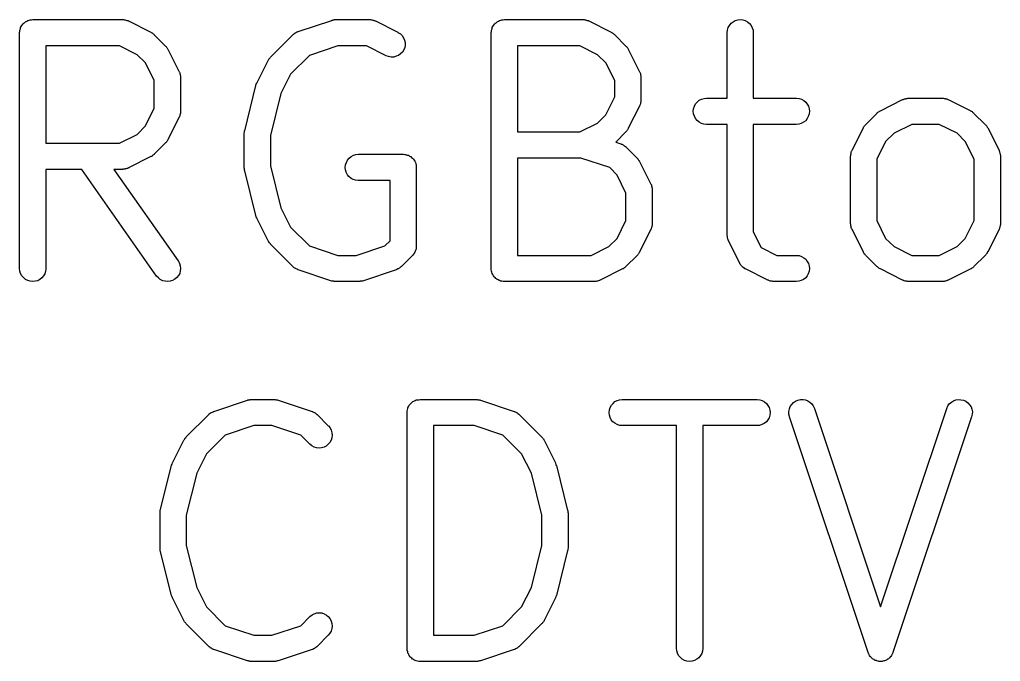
# Model space of a CAD drawing. Extents: x 94.4 to 145.6, y -140.8 to -106.9.
# Drawn here: x 116.515 to 120.258, y -130.87 to -128.42 of the extents above; entities that cross this region are included whole.
import ezdxf

# ---------------------------------------------------------------- set-up
doc = ezdxf.new("R2010")
doc.units = 0
doc.layers.add('BLACK', color=7, linetype='CONTINUOUS')

msp = doc.modelspace()

# ---------------------------------------------------------------- linework, layer by layer
at = {"layer": 'BLACK', "linetype": 'CONTINUOUS'}
for p, q in [((116.546, -128.424), (116.551, -128.422)), ((116.551, -128.422), (116.555, -128.421)), ((116.555, -128.421), (116.555, -128.421)), ((116.555, -128.421), (116.556, -128.421)), ((116.556, -128.421), (116.56, -128.421)), ((116.56, -128.421), (116.565, -128.42)), ((116.565, -128.42), (116.908, -128.42)), ((116.908, -128.42), (116.909, -128.42)), ((116.909, -128.42), (116.91, -128.42)), ((116.91, -128.42), (116.911, -128.42)), ((116.911, -128.42), (116.915, -128.421)), ((116.915, -128.421), (116.918, -128.421)), ((116.918, -128.421), (116.92, -128.422)), ((116.92, -128.422), (116.921, -128.422)), ((116.921, -128.422), (116.924, -128.423)), ((117.706, -128.423), (117.707, -128.422)), ((117.707, -128.422), (117.71, -128.422)), ((117.71, -128.422), (117.712, -128.421)), ((117.712, -128.421), (117.715, -128.421)), ((117.715, -128.421), (117.717, -128.42)), ((117.717, -128.42), (117.719, -128.42)), ((117.719, -128.42), (117.722, -128.42)), ((117.722, -128.42), (117.851, -128.42)), ((117.851, -128.42), (117.853, -128.42)), ((117.851, -128.42), (117.851, -128.42)), ((117.853, -128.42), (117.854, -128.42)), ((117.854, -128.42), (117.858, -128.421)), ((117.858, -128.421), (117.861, -128.421)), ((117.861, -128.421), (117.863, -128.422)), ((117.863, -128.422), (117.864, -128.422)), ((117.864, -128.422), (117.867, -128.423)), ((118.346, -128.424), (118.351, -128.422)), ((118.351, -128.422), (118.355, -128.421)), ((118.355, -128.421), (118.355, -128.421)), ((118.355, -128.421), (118.356, -128.421)), ((118.356, -128.421), (118.36, -128.421)), ((118.36, -128.421), (118.365, -128.42)), ((118.365, -128.42), (118.665, -128.42)), ((118.665, -128.42), (118.666, -128.42)), ((118.666, -128.42), (118.667, -128.42)), ((118.667, -128.42), (118.669, -128.42)), ((118.669, -128.42), (118.672, -128.421)), ((118.672, -128.421), (118.675, -128.421)), ((118.675, -128.421), (118.677, -128.422)), ((118.677, -128.422), (118.678, -128.422)), ((118.678, -128.422), (118.681, -128.423)), ((119.246, -128.424), (119.256, -128.421)), ((119.256, -128.421), (119.265, -128.42)), ((119.265, -128.42), (119.275, -128.421)), ((119.275, -128.421), (119.284, -128.424)), ((116.516, -128.46), (116.518, -128.455)), ((116.518, -128.455), (116.519, -128.451)), ((116.519, -128.45), (116.521, -128.446)), ((116.519, -128.451), (116.519, -128.45)), ((116.519, -128.451), (116.519, -128.451)), ((116.521, -128.446), (116.524, -128.442)), ((116.524, -128.442), (116.527, -128.438)), ((116.524, -128.442), (116.524, -128.442)), ((116.524, -128.442), (116.524, -128.442)), ((116.527, -128.438), (116.53, -128.435)), ((116.53, -128.434), (116.534, -128.432)), ((116.53, -128.435), (116.53, -128.434)), ((116.53, -128.435), (116.53, -128.435)), ((116.534, -128.432), (116.537, -128.428)), ((116.537, -128.428), (116.537, -128.428)), ((116.537, -128.428), (116.538, -128.428)), ((116.538, -128.428), (116.542, -128.426)), ((116.542, -128.426), (116.546, -128.424)), ((116.546, -128.424), (116.546, -128.424)), ((116.546, -128.424), (116.546, -128.424)), ((116.924, -128.423), (116.928, -128.424)), ((116.928, -128.424), (116.929, -128.425)), ((116.929, -128.425), (116.93, -128.425)), ((116.93, -128.425), (117.016, -128.468)), ((117.578, -128.466), (117.706, -128.423)), ((117.867, -128.423), (117.87, -128.424)), ((117.87, -128.424), (117.872, -128.425)), ((117.872, -128.425), (117.873, -128.425)), ((117.873, -128.425), (117.959, -128.468)), ((118.316, -128.46), (118.318, -128.455)), ((118.318, -128.455), (118.319, -128.451)), ((118.319, -128.45), (118.321, -128.446)), ((118.319, -128.451), (118.319, -128.45)), ((118.319, -128.451), (118.319, -128.451)), ((118.321, -128.446), (118.324, -128.442)), ((118.324, -128.442), (118.327, -128.438)), ((118.324, -128.442), (118.324, -128.442)), ((118.324, -128.442), (118.324, -128.442)), ((118.327, -128.438), (118.33, -128.435)), ((118.33, -128.434), (118.334, -128.432)), ((118.33, -128.435), (118.33, -128.434)), ((118.33, -128.435), (118.33, -128.435)), ((118.334, -128.432), (118.337, -128.428)), ((118.337, -128.428), (118.337, -128.428)), ((118.337, -128.428), (118.338, -128.428)), ((118.338, -128.428), (118.342, -128.426)), ((118.342, -128.426), (118.346, -128.424)), ((118.346, -128.424), (118.346, -128.424)), ((118.346, -128.424), (118.346, -128.424)), ((118.681, -128.423), (118.685, -128.424)), ((118.685, -128.424), (118.686, -128.425)), ((118.686, -128.425), (118.687, -128.425)), ((118.687, -128.425), (118.773, -128.468)), ((119.216, -128.46), (119.219, -128.45)), ((119.219, -128.45), (119.224, -128.442)), ((119.224, -128.442), (119.23, -128.434)), ((119.23, -128.434), (119.238, -128.428)), ((119.238, -128.428), (119.246, -128.424)), ((119.284, -128.424), (119.293, -128.429)), ((119.293, -128.429), (119.3, -128.435)), ((119.3, -128.435), (119.307, -128.442)), ((119.307, -128.442), (119.311, -128.451)), ((119.311, -128.451), (119.314, -128.46)), ((116.515, -128.469), (116.516, -128.465)), ((116.515, -128.47), (116.515, -128.469)), ((116.515, -129.37), (116.515, -128.47)), ((116.515, -128.47), (116.515, -128.47)), ((116.515, -128.47), (116.515, -128.47)), ((116.515, -128.47), (116.515, -128.47)), ((116.516, -128.465), (116.516, -128.46)), ((116.516, -128.46), (116.516, -128.46)), ((116.516, -128.46), (116.516, -128.46)), ((117.016, -128.468), (117.017, -128.469)), ((117.017, -128.469), (117.019, -128.47)), ((117.019, -128.47), (117.021, -128.471)), ((117.021, -128.471), (117.023, -128.473)), ((117.023, -128.473), (117.025, -128.474)), ((117.025, -128.474), (117.027, -128.476)), ((117.027, -128.476), (117.029, -128.478)), ((117.029, -128.478), (117.072, -128.521)), ((117.473, -128.563), (117.558, -128.478)), ((117.558, -128.478), (117.559, -128.477)), ((117.559, -128.477), (117.56, -128.476)), ((117.56, -128.476), (117.561, -128.475)), ((117.561, -128.475), (117.564, -128.473)), ((117.564, -128.473), (117.566, -128.471)), ((117.566, -128.471), (117.568, -128.47)), ((117.568, -128.47), (117.569, -128.47)), ((117.569, -128.47), (117.572, -128.468)), ((117.572, -128.468), (117.575, -128.467)), ((117.575, -128.467), (117.576, -128.466)), ((117.576, -128.466), (117.578, -128.466)), ((117.959, -128.468), (117.959, -128.469)), ((117.959, -128.469), (117.968, -128.474)), ((117.968, -128.474), (117.975, -128.481)), ((117.975, -128.481), (117.98, -128.489)), ((117.98, -128.489), (117.984, -128.498)), ((118.315, -128.469), (118.316, -128.465)), ((118.315, -128.47), (118.315, -128.469)), ((118.315, -129.37), (118.315, -128.47)), ((118.315, -128.47), (118.315, -128.47)), ((118.315, -128.47), (118.315, -128.47)), ((118.315, -128.47), (118.315, -128.47)), ((118.316, -128.465), (118.316, -128.46)), ((118.316, -128.46), (118.316, -128.46)), ((118.316, -128.46), (118.316, -128.46)), ((118.773, -128.468), (118.774, -128.469)), ((118.774, -128.469), (118.776, -128.47)), ((118.776, -128.47), (118.779, -128.471)), ((118.779, -128.471), (118.78, -128.473)), ((118.78, -128.473), (118.782, -128.474)), ((118.782, -128.474), (118.784, -128.476)), ((118.784, -128.476), (118.786, -128.478)), ((118.786, -128.478), (118.829, -128.521)), ((119.215, -128.469), (119.216, -128.46)), ((119.215, -128.47), (119.215, -128.469)), ((119.215, -128.72), (119.215, -128.47)), ((119.314, -128.46), (119.315, -128.47)), ((119.315, -128.47), (119.315, -128.72)), ((116.615, -128.52), (116.615, -128.892)), ((116.896, -128.52), (116.615, -128.52)), ((116.964, -128.554), (116.896, -128.52)), ((117.072, -128.521), (117.072, -128.521)), ((117.072, -128.521), (117.074, -128.523)), ((117.074, -128.523), (117.076, -128.525)), ((117.076, -128.525), (117.077, -128.527)), ((117.077, -128.527), (117.078, -128.529)), ((117.078, -128.529), (117.08, -128.531)), ((117.08, -128.531), (117.081, -128.533)), ((117.081, -128.533), (117.124, -128.619)), ((117.73, -128.52), (117.621, -128.557)), ((117.839, -128.52), (117.73, -128.52)), ((117.914, -128.558), (117.839, -128.52)), ((117.985, -128.527), (117.981, -128.536)), ((117.984, -128.498), (117.986, -128.507)), ((117.986, -128.517), (117.985, -128.527)), ((117.986, -128.507), (117.986, -128.517)), ((118.415, -128.52), (118.415, -128.849)), ((118.653, -128.52), (118.415, -128.52)), ((118.721, -128.554), (118.653, -128.52)), ((118.829, -128.521), (118.829, -128.521)), ((118.829, -128.521), (118.831, -128.523)), ((118.831, -128.523), (118.833, -128.525)), ((118.833, -128.525), (118.834, -128.527)), ((118.834, -128.527), (118.836, -128.529)), ((118.836, -128.529), (118.837, -128.531)), ((118.837, -128.531), (118.838, -128.533)), ((118.838, -128.533), (118.881, -128.619)), ((116.995, -128.585), (116.964, -128.554)), ((117.465, -128.573), (117.466, -128.571)), ((117.466, -128.571), (117.468, -128.569)), ((117.468, -128.569), (117.469, -128.568)), ((117.469, -128.568), (117.471, -128.566)), ((117.471, -128.566), (117.473, -128.563)), ((117.621, -128.557), (117.549, -128.628)), ((117.923, -128.561), (117.914, -128.558)), ((117.933, -128.563), (117.923, -128.561)), ((117.943, -128.563), (117.933, -128.563)), ((117.952, -128.56), (117.943, -128.563)), ((117.961, -128.557), (117.952, -128.56)), ((117.969, -128.551), (117.961, -128.557)), ((117.976, -128.544), (117.969, -128.551)), ((117.981, -128.536), (117.976, -128.544)), ((118.752, -128.585), (118.721, -128.554)), ((117.029, -128.653), (116.995, -128.585)), ((117.42, -128.662), (117.463, -128.576)), ((117.463, -128.576), (117.465, -128.573)), ((117.463, -128.576), (117.463, -128.576)), ((118.786, -128.653), (118.752, -128.585)), ((117.124, -128.619), (117.124, -128.62)), ((117.124, -128.62), (117.125, -128.621)), ((117.125, -128.621), (117.126, -128.623)), ((117.126, -128.623), (117.127, -128.626)), ((117.127, -128.626), (117.128, -128.629)), ((117.128, -128.629), (117.128, -128.63)), ((117.128, -128.63), (117.128, -128.632)), ((117.128, -128.632), (117.129, -128.635)), ((117.129, -128.635), (117.129, -128.639)), ((117.129, -128.639), (117.129, -128.64)), ((117.129, -128.64), (117.129, -128.642)), ((117.129, -128.642), (117.129, -128.77)), ((117.549, -128.628), (117.512, -128.702)), ((118.881, -128.619), (118.881, -128.62)), ((118.881, -128.62), (118.882, -128.621)), ((118.882, -128.621), (118.883, -128.623)), ((118.883, -128.623), (118.884, -128.626)), ((118.884, -128.626), (118.885, -128.629)), ((118.885, -128.629), (118.885, -128.63)), ((118.885, -128.63), (118.885, -128.632)), ((118.885, -128.632), (118.886, -128.635)), ((118.886, -128.635), (118.886, -128.639)), ((118.886, -128.639), (118.886, -128.64)), ((118.886, -128.64), (118.886, -128.642)), ((118.886, -128.642), (118.886, -128.727)), ((117.029, -128.758), (117.029, -128.653)), ((117.374, -128.844), (117.416, -128.672)), ((117.416, -128.672), (117.417, -128.672)), ((117.417, -128.671), (117.418, -128.667)), ((117.417, -128.672), (117.417, -128.671)), ((117.417, -128.671), (117.417, -128.671)), ((117.418, -128.667), (117.42, -128.662)), ((117.42, -128.662), (117.42, -128.662)), ((117.42, -128.662), (117.42, -128.662)), ((118.786, -128.715), (118.786, -128.653)), ((117.512, -128.702), (117.472, -128.862)), ((118.752, -128.783), (118.786, -128.715)), ((119.117, -128.724), (119.127, -128.721)), ((119.127, -128.721), (119.136, -128.72)), ((119.136, -128.72), (119.215, -128.72)), ((119.315, -128.72), (119.479, -128.72)), ((119.479, -128.72), (119.48, -128.72)), ((119.48, -128.72), (119.49, -128.721)), ((119.49, -128.721), (119.499, -128.724)), ((119.897, -128.722), (119.898, -128.721)), ((119.898, -128.721), (119.902, -128.721)), ((119.902, -128.721), (119.905, -128.72)), ((119.905, -128.72), (119.906, -128.72)), ((119.906, -128.72), (119.908, -128.72)), ((119.908, -128.72), (120.036, -128.72)), ((120.036, -128.72), (120.037, -128.72)), ((120.037, -128.72), (120.039, -128.72)), ((120.039, -128.72), (120.04, -128.72)), ((120.04, -128.72), (120.043, -128.721)), ((120.043, -128.721), (120.047, -128.721)), ((120.047, -128.721), (120.048, -128.722)), ((116.995, -128.826), (117.029, -128.758)), ((118.881, -128.75), (118.838, -128.835)), ((118.882, -128.748), (118.881, -128.75)), ((118.883, -128.744), (118.882, -128.747)), ((118.882, -128.747), (118.882, -128.748)), ((118.885, -128.741), (118.883, -128.744)), ((118.886, -128.734), (118.885, -128.738)), ((118.885, -128.738), (118.885, -128.739)), ((118.885, -128.739), (118.885, -128.741)), ((118.886, -128.727), (118.886, -128.728)), ((118.886, -128.728), (118.886, -128.729)), ((118.886, -128.729), (118.886, -128.731)), ((118.886, -128.731), (118.886, -128.734)), ((119.087, -128.76), (119.09, -128.751)), ((119.09, -128.751), (119.095, -128.742)), ((119.095, -128.742), (119.101, -128.735)), ((119.101, -128.735), (119.109, -128.728)), ((119.109, -128.728), (119.117, -128.724)), ((119.499, -128.724), (119.508, -128.729)), ((119.508, -128.729), (119.515, -128.735)), ((119.515, -128.735), (119.521, -128.743)), ((119.521, -128.743), (119.526, -128.751)), ((119.526, -128.751), (119.528, -128.761)), ((119.8, -128.768), (119.885, -128.725)), ((119.885, -128.725), (119.886, -128.725)), ((119.886, -128.725), (119.888, -128.725)), ((119.888, -128.725), (119.889, -128.724)), ((119.889, -128.724), (119.892, -128.723)), ((119.892, -128.723), (119.895, -128.722)), ((119.895, -128.722), (119.897, -128.722)), ((120.048, -128.722), (120.05, -128.722)), ((120.05, -128.722), (120.053, -128.723)), ((120.053, -128.723), (120.056, -128.724)), ((120.056, -128.724), (120.057, -128.725)), ((120.057, -128.725), (120.059, -128.725)), ((120.059, -128.725), (120.145, -128.768)), ((117.124, -128.793), (117.081, -128.878)), ((117.125, -128.791), (117.124, -128.793)), ((117.126, -128.787), (117.125, -128.79)), ((117.125, -128.79), (117.125, -128.791)), ((117.127, -128.783), (117.126, -128.787)), ((117.128, -128.782), (117.127, -128.783)), ((117.129, -128.777), (117.128, -128.781)), ((117.128, -128.781), (117.128, -128.782)), ((117.129, -128.77), (117.129, -128.771)), ((117.129, -128.771), (117.129, -128.772)), ((117.129, -128.772), (117.129, -128.774)), ((117.129, -128.774), (117.129, -128.777)), ((118.721, -128.815), (118.752, -128.783)), ((119.086, -128.77), (119.087, -128.76)), ((119.087, -128.78), (119.086, -128.77)), ((119.09, -128.789), (119.087, -128.78)), ((119.095, -128.798), (119.09, -128.789)), ((119.525, -128.79), (119.521, -128.798)), ((119.528, -128.78), (119.525, -128.79)), ((119.528, -128.761), (119.529, -128.77)), ((119.529, -128.77), (119.528, -128.78)), ((119.744, -128.821), (119.787, -128.778)), ((119.787, -128.777), (119.789, -128.775)), ((119.787, -128.778), (119.787, -128.777)), ((119.789, -128.775), (119.792, -128.773)), ((119.792, -128.773), (119.793, -128.772)), ((119.793, -128.772), (119.795, -128.771)), ((119.795, -128.771), (119.797, -128.77)), ((119.797, -128.77), (119.8, -128.768)), ((120.145, -128.768), (120.145, -128.769)), ((120.145, -128.769), (120.147, -128.77)), ((120.147, -128.77), (120.15, -128.771)), ((120.15, -128.771), (120.152, -128.773)), ((120.152, -128.773), (120.153, -128.774)), ((120.153, -128.774), (120.155, -128.776)), ((120.155, -128.776), (120.157, -128.778)), ((120.157, -128.778), (120.2, -128.821)), ((116.964, -128.858), (116.995, -128.826)), ((118.653, -128.849), (118.721, -128.815)), ((119.101, -128.805), (119.095, -128.798)), ((119.108, -128.811), (119.101, -128.805)), ((119.117, -128.816), (119.108, -128.811)), ((119.126, -128.819), (119.117, -128.816)), ((119.136, -128.82), (119.126, -128.819)), ((119.215, -128.82), (119.136, -128.82)), ((119.136, -128.82), (119.136, -128.82)), ((119.215, -129.242), (119.215, -128.82)), ((119.479, -128.82), (119.315, -128.82)), ((119.315, -128.82), (119.315, -129.23)), ((119.489, -128.819), (119.479, -128.82)), ((119.498, -128.816), (119.489, -128.819)), ((119.507, -128.812), (119.498, -128.816)), ((119.515, -128.806), (119.507, -128.812)), ((119.521, -128.798), (119.515, -128.806)), ((119.692, -128.919), (119.735, -128.833)), ((119.735, -128.833), (119.736, -128.831)), ((119.735, -128.833), (119.735, -128.833)), ((119.736, -128.831), (119.738, -128.828)), ((119.738, -128.828), (119.739, -128.826)), ((119.739, -128.826), (119.74, -128.825)), ((119.74, -128.825), (119.742, -128.823)), ((119.742, -128.823), (119.744, -128.821)), ((119.92, -128.82), (119.852, -128.854)), ((120.025, -128.82), (119.92, -128.82)), ((120.093, -128.854), (120.025, -128.82)), ((120.2, -128.821), (120.201, -128.821)), ((120.201, -128.821), (120.203, -128.823)), ((120.203, -128.823), (120.205, -128.825)), ((120.205, -128.825), (120.206, -128.827)), ((120.206, -128.827), (120.207, -128.829)), ((120.207, -128.829), (120.208, -128.831)), ((120.208, -128.831), (120.21, -128.833)), ((120.21, -128.833), (120.253, -128.919)), ((116.896, -128.892), (116.964, -128.858)), ((117.372, -128.853), (117.373, -128.849)), ((117.372, -128.854), (117.372, -128.853)), ((117.372, -128.855), (117.372, -128.854)), ((117.372, -128.856), (117.372, -128.855)), ((117.372, -128.984), (117.372, -128.856)), ((117.373, -128.849), (117.373, -128.845)), ((117.373, -128.845), (117.374, -128.845)), ((117.374, -128.845), (117.374, -128.844)), ((117.472, -128.862), (117.472, -128.978)), ((118.415, -128.849), (118.653, -128.849)), ((118.829, -128.848), (118.79, -128.888)), ((118.831, -128.846), (118.829, -128.848)), ((118.833, -128.844), (118.831, -128.846)), ((118.834, -128.842), (118.833, -128.844)), ((118.835, -128.841), (118.834, -128.842)), ((118.836, -128.838), (118.835, -128.841)), ((118.838, -128.836), (118.836, -128.838)), ((118.838, -128.835), (118.838, -128.836)), ((119.852, -128.854), (119.82, -128.885)), ((120.124, -128.885), (120.093, -128.854)), ((116.615, -128.892), (116.896, -128.892)), ((117.072, -128.891), (117.029, -128.934)), ((117.074, -128.889), (117.072, -128.891)), ((117.076, -128.887), (117.074, -128.889)), ((117.077, -128.885), (117.076, -128.887)), ((117.078, -128.884), (117.077, -128.885)), ((117.079, -128.881), (117.078, -128.884)), ((117.081, -128.879), (117.079, -128.881)), ((117.081, -128.878), (117.081, -128.879)), ((118.79, -128.888), (118.809, -128.894)), ((118.809, -128.894), (118.81, -128.894)), ((118.81, -128.894), (118.811, -128.895)), ((118.811, -128.895), (118.813, -128.895)), ((118.813, -128.895), (118.816, -128.897)), ((118.816, -128.897), (118.819, -128.898)), ((118.819, -128.898), (118.82, -128.899)), ((118.82, -128.899), (118.821, -128.9)), ((118.821, -128.9), (118.824, -128.902)), ((118.824, -128.902), (118.827, -128.904)), ((118.827, -128.904), (118.828, -128.905)), ((118.828, -128.905), (118.829, -128.906)), ((118.829, -128.906), (118.872, -128.949)), ((119.82, -128.885), (119.786, -128.953)), ((120.158, -128.953), (120.124, -128.885)), ((117.016, -128.943), (116.93, -128.986)), ((117.018, -128.942), (117.016, -128.943)), ((117.021, -128.941), (117.018, -128.942)), ((117.022, -128.939), (117.021, -128.941)), ((117.024, -128.938), (117.022, -128.939)), ((117.026, -128.936), (117.024, -128.938)), ((117.028, -128.935), (117.026, -128.936)), ((117.029, -128.934), (117.028, -128.935)), ((117.773, -128.949), (117.78, -128.943)), ((117.78, -128.943), (117.789, -128.938)), ((117.789, -128.938), (117.798, -128.935)), ((117.798, -128.935), (117.808, -128.934)), ((117.808, -128.934), (117.979, -128.934)), ((117.979, -128.934), (117.98, -128.934)), ((117.98, -128.934), (117.98, -128.934)), ((117.98, -128.934), (117.98, -128.934)), ((117.98, -128.934), (117.98, -128.934)), ((117.98, -128.934), (117.985, -128.935)), ((117.985, -128.935), (117.989, -128.935)), ((117.989, -128.935), (117.99, -128.936)), ((117.99, -128.936), (117.99, -128.936)), ((117.99, -128.936), (117.994, -128.937)), ((117.994, -128.937), (117.999, -128.938)), ((117.999, -128.938), (117.999, -128.938)), ((117.999, -128.938), (117.999, -128.938)), ((117.999, -128.938), (118.003, -128.941)), ((118.003, -128.941), (118.007, -128.943)), ((118.007, -128.943), (118.007, -128.943)), ((118.007, -128.943), (118.008, -128.943)), ((118.008, -128.943), (118.011, -128.946)), ((118.011, -128.946), (118.015, -128.949)), ((119.686, -128.941), (119.687, -128.939)), ((119.686, -128.942), (119.686, -128.941)), ((119.686, -129.199), (119.686, -128.942)), ((119.687, -128.935), (119.688, -128.931)), ((119.687, -128.938), (119.687, -128.935)), ((119.687, -128.939), (119.687, -128.938)), ((119.688, -128.928), (119.689, -128.925)), ((119.688, -128.93), (119.688, -128.928)), ((119.688, -128.931), (119.688, -128.93)), ((119.689, -128.925), (119.69, -128.922)), ((119.69, -128.922), (119.691, -128.921)), ((119.691, -128.921), (119.692, -128.919)), ((120.253, -128.919), (120.253, -128.92)), ((120.253, -128.92), (120.253, -128.921)), ((120.253, -128.921), (120.254, -128.923)), ((120.254, -128.923), (120.255, -128.926)), ((120.255, -128.926), (120.256, -128.929)), ((120.256, -128.929), (120.256, -128.93)), ((120.256, -128.93), (120.257, -128.932)), ((120.257, -128.932), (120.257, -128.935)), ((120.257, -128.935), (120.258, -128.939)), ((120.258, -128.939), (120.258, -128.94)), ((120.258, -128.94), (120.258, -128.942)), ((120.258, -128.942), (120.258, -129.199)), ((117.472, -128.978), (117.512, -129.138)), ((117.758, -128.984), (117.759, -128.974)), ((117.759, -128.974), (117.762, -128.965)), ((117.762, -128.965), (117.766, -128.956)), ((117.766, -128.956), (117.773, -128.949)), ((118.015, -128.949), (118.015, -128.949)), ((118.015, -128.949), (118.015, -128.949)), ((118.015, -128.949), (118.018, -128.953)), ((118.018, -128.953), (118.021, -128.957)), ((118.021, -128.957), (118.021, -128.957)), ((118.021, -128.957), (118.021, -128.957)), ((118.021, -128.957), (118.023, -128.961)), ((118.023, -128.961), (118.026, -128.965)), ((118.026, -128.965), (118.026, -128.966)), ((118.026, -128.966), (118.026, -128.966)), ((118.026, -128.966), (118.027, -128.97)), ((118.027, -128.97), (118.028, -128.975)), ((118.028, -128.975), (118.028, -128.975)), ((118.028, -128.975), (118.028, -128.975)), ((118.028, -128.975), (118.029, -128.98)), ((118.029, -128.98), (118.029, -128.984)), ((118.415, -128.949), (118.415, -129.32)), ((118.657, -128.949), (118.415, -128.949)), ((118.767, -128.985), (118.657, -128.949)), ((118.872, -128.949), (118.872, -128.95)), ((118.872, -128.95), (118.874, -128.952)), ((118.874, -128.952), (118.876, -128.954)), ((118.876, -128.954), (118.877, -128.956)), ((118.877, -128.956), (118.878, -128.957)), ((118.878, -128.957), (118.88, -128.96)), ((118.88, -128.96), (118.881, -128.962)), ((118.881, -128.962), (118.924, -129.048)), ((119.786, -128.953), (119.786, -129.187)), ((120.158, -129.187), (120.158, -128.953)), ((116.753, -128.992), (116.615, -128.992)), ((116.615, -128.992), (116.615, -129.37)), ((117.038, -129.399), (116.753, -128.992)), ((116.908, -128.992), (116.875, -128.992)), ((116.875, -128.992), (117.12, -129.341)), ((116.909, -128.991), (116.908, -128.992)), ((116.911, -128.991), (116.909, -128.991)), ((116.914, -128.991), (116.911, -128.991)), ((116.918, -128.991), (116.914, -128.991)), ((116.919, -128.99), (116.918, -128.991)), ((116.92, -128.99), (116.919, -128.99)), ((116.924, -128.989), (116.92, -128.99)), ((116.927, -128.988), (116.924, -128.989)), ((116.928, -128.987), (116.927, -128.988)), ((116.93, -128.987), (116.928, -128.987)), ((116.93, -128.986), (116.93, -128.987)), ((117.372, -128.985), (117.372, -128.984)), ((117.372, -128.986), (117.372, -128.985)), ((117.373, -128.99), (117.372, -128.986)), ((117.373, -128.994), (117.373, -128.99)), ((117.373, -128.995), (117.373, -128.994)), ((117.373, -128.996), (117.373, -128.995)), ((117.374, -128.997), (117.373, -128.996)), ((117.416, -129.168), (117.374, -128.997)), ((117.759, -128.994), (117.758, -128.984)), ((117.761, -129.003), (117.759, -128.994)), ((117.766, -129.012), (117.761, -129.003)), ((117.772, -129.019), (117.766, -129.012)), ((117.78, -129.026), (117.772, -129.019)), ((118.029, -128.984), (118.029, -129.284)), ((118.795, -129.014), (118.767, -128.985)), ((118.829, -129.082), (118.795, -129.014)), ((117.788, -129.03), (117.78, -129.026)), ((117.797, -129.033), (117.788, -129.03)), ((117.807, -129.034), (117.797, -129.033)), ((117.808, -129.034), (117.807, -129.034)), ((117.929, -129.034), (117.808, -129.034)), ((117.929, -129.264), (117.929, -129.034)), ((118.924, -129.048), (118.924, -129.048)), ((118.924, -129.048), (118.925, -129.05)), ((118.925, -129.05), (118.926, -129.051)), ((118.926, -129.051), (118.927, -129.054)), ((118.927, -129.054), (118.928, -129.058)), ((118.928, -129.058), (118.928, -129.059)), ((118.829, -129.187), (118.829, -129.082)), ((118.928, -129.059), (118.928, -129.06)), ((118.928, -129.06), (118.929, -129.064)), ((118.929, -129.064), (118.929, -129.067)), ((118.929, -129.067), (118.929, -129.069)), ((118.929, -129.069), (118.929, -129.07)), ((118.929, -129.07), (118.929, -129.199)), ((117.417, -129.168), (117.416, -129.168)), ((117.418, -129.173), (117.417, -129.168)), ((117.417, -129.168), (117.417, -129.168)), ((117.512, -129.138), (117.549, -129.212)), ((117.42, -129.177), (117.418, -129.173)), ((117.42, -129.178), (117.42, -129.177)), ((117.42, -129.177), (117.42, -129.177)), ((117.463, -129.264), (117.42, -129.178)), ((117.42, -129.178), (117.42, -129.178)), ((118.795, -129.255), (118.829, -129.187)), ((118.929, -129.206), (118.928, -129.209)), ((118.929, -129.199), (118.929, -129.199)), ((118.929, -129.199), (118.929, -129.201)), ((118.929, -129.201), (118.929, -129.202)), ((118.929, -129.202), (118.929, -129.206)), ((119.687, -129.2), (119.686, -129.199)), ((119.687, -129.202), (119.687, -129.2)), ((119.687, -129.205), (119.687, -129.202)), ((119.687, -129.208), (119.687, -129.205)), ((119.688, -129.21), (119.687, -129.208)), ((119.786, -129.187), (119.82, -129.255)), ((120.124, -129.255), (120.158, -129.187)), ((120.258, -129.202), (120.257, -129.206)), ((120.257, -129.206), (120.257, -129.209)), ((120.258, -129.199), (120.258, -129.199)), ((120.258, -129.199), (120.258, -129.201)), ((120.258, -129.201), (120.258, -129.202)), ((117.549, -129.212), (117.621, -129.284)), ((118.924, -129.221), (118.881, -129.307)), ((118.925, -129.22), (118.924, -129.221)), ((118.926, -129.215), (118.925, -129.218)), ((118.925, -129.218), (118.925, -129.22)), ((118.927, -129.212), (118.926, -129.215)), ((118.928, -129.211), (118.927, -129.212)), ((118.928, -129.209), (118.928, -129.211)), ((119.215, -129.243), (119.215, -129.242)), ((119.215, -129.245), (119.215, -129.243)), ((119.216, -129.248), (119.215, -129.245)), ((119.315, -129.23), (119.345, -129.29)), ((119.688, -129.211), (119.688, -129.21)), ((119.689, -129.214), (119.688, -129.211)), ((119.69, -129.218), (119.689, -129.214)), ((119.691, -129.219), (119.69, -129.218)), ((119.691, -129.22), (119.691, -129.219)), ((119.692, -129.221), (119.691, -129.22)), ((119.735, -129.307), (119.692, -129.221)), ((120.253, -129.221), (120.21, -129.307)), ((120.254, -129.218), (120.253, -129.22)), ((120.253, -129.22), (120.253, -129.221)), ((120.255, -129.215), (120.254, -129.218)), ((120.256, -129.212), (120.255, -129.215)), ((120.257, -129.209), (120.256, -129.211)), ((120.256, -129.211), (120.256, -129.212)), ((117.465, -129.266), (117.463, -129.264)), ((117.466, -129.269), (117.465, -129.266)), ((117.467, -129.27), (117.466, -129.269)), ((117.468, -129.272), (117.467, -129.27)), ((117.47, -129.274), (117.468, -129.272)), ((117.472, -129.276), (117.47, -129.274)), ((117.473, -129.277), (117.472, -129.276)), ((117.558, -129.363), (117.473, -129.277)), ((117.909, -129.284), (117.929, -129.264)), ((118.764, -129.286), (118.795, -129.255)), ((119.216, -129.251), (119.216, -129.248)), ((119.216, -129.253), (119.216, -129.251)), ((119.217, -129.254), (119.216, -129.253)), ((119.218, -129.257), (119.217, -129.254)), ((119.219, -129.261), (119.218, -129.257)), ((119.219, -129.262), (119.219, -129.261)), ((119.22, -129.263), (119.219, -129.262)), ((119.22, -129.264), (119.22, -129.263)), ((119.263, -129.35), (119.22, -129.264)), ((119.82, -129.255), (119.852, -129.286)), ((120.093, -129.286), (120.124, -129.255)), ((117.621, -129.284), (117.73, -129.32)), ((117.73, -129.32), (117.8, -129.32)), ((117.8, -129.32), (117.909, -129.284)), ((118.015, -129.32), (117.972, -129.363)), ((118.018, -129.316), (118.015, -129.32)), ((118.021, -129.313), (118.018, -129.316)), ((118.023, -129.308), (118.021, -129.312)), ((118.021, -129.312), (118.021, -129.312)), ((118.021, -129.312), (118.021, -129.313)), ((118.025, -129.304), (118.023, -129.308)), ((118.027, -129.299), (118.025, -129.304)), ((118.025, -129.304), (118.025, -129.304)), ((118.025, -129.304), (118.025, -129.304)), ((118.028, -129.295), (118.027, -129.299)), ((118.029, -129.29), (118.028, -129.294)), ((118.028, -129.294), (118.028, -129.295)), ((118.028, -129.295), (118.028, -129.295)), ((118.029, -129.284), (118.029, -129.285)), ((118.029, -129.285), (118.029, -129.285)), ((118.029, -129.285), (118.029, -129.285)), ((118.029, -129.285), (118.029, -129.285)), ((118.029, -129.285), (118.029, -129.29)), ((118.415, -129.32), (118.696, -129.32)), ((118.696, -129.32), (118.764, -129.286)), ((118.872, -129.32), (118.829, -129.363)), ((118.874, -129.318), (118.872, -129.32)), ((118.876, -129.316), (118.874, -129.318)), ((118.877, -129.314), (118.876, -129.316)), ((118.878, -129.312), (118.877, -129.314)), ((118.879, -129.31), (118.878, -129.312)), ((118.881, -129.307), (118.879, -129.31)), ((118.881, -129.307), (118.881, -129.307)), ((119.345, -129.29), (119.405, -129.32)), ((119.405, -129.32), (119.479, -129.32)), ((119.479, -129.32), (119.48, -129.32)), ((119.48, -129.32), (119.49, -129.321)), ((119.736, -129.309), (119.735, -129.307)), ((119.737, -129.312), (119.736, -129.309)), ((119.739, -129.313), (119.737, -129.312)), ((119.74, -129.315), (119.739, -129.313)), ((119.742, -129.317), (119.74, -129.315)), ((119.743, -129.319), (119.742, -129.317)), ((119.744, -129.32), (119.743, -129.319)), ((119.787, -129.363), (119.744, -129.32)), ((119.852, -129.286), (119.92, -129.32)), ((119.92, -129.32), (120.025, -129.32)), ((120.025, -129.32), (120.093, -129.286)), ((120.2, -129.32), (120.157, -129.363)), ((120.202, -129.318), (120.2, -129.32)), ((120.204, -129.316), (120.202, -129.318)), ((120.205, -129.314), (120.204, -129.316)), ((120.207, -129.312), (120.205, -129.314)), ((120.208, -129.31), (120.207, -129.312)), ((120.209, -129.307), (120.208, -129.31)), ((120.21, -129.307), (120.209, -129.307)), ((117.12, -129.341), (117.121, -129.342)), ((117.121, -129.342), (117.125, -129.351)), ((117.125, -129.351), (117.128, -129.36)), ((119.264, -129.351), (119.263, -129.35)), ((119.264, -129.352), (119.264, -129.351)), ((119.266, -129.355), (119.264, -129.352)), ((119.268, -129.358), (119.266, -129.355)), ((119.269, -129.359), (119.268, -129.358)), ((119.49, -129.321), (119.499, -129.324)), ((119.499, -129.324), (119.508, -129.329)), ((119.508, -129.329), (119.515, -129.335)), ((119.515, -129.335), (119.521, -129.343)), ((119.521, -129.343), (119.526, -129.351)), ((119.526, -129.351), (119.528, -129.361)), ((116.516, -129.38), (116.515, -129.37)), ((116.519, -129.389), (116.516, -129.38)), ((116.523, -129.398), (116.519, -129.389)), ((116.611, -129.39), (116.606, -129.398)), ((116.614, -129.381), (116.611, -129.39)), ((116.615, -129.371), (116.614, -129.381)), ((116.615, -129.37), (116.615, -129.371)), ((117.126, -129.389), (117.121, -129.397)), ((117.128, -129.379), (117.126, -129.389)), ((117.128, -129.36), (117.129, -129.37)), ((117.129, -129.37), (117.128, -129.379)), ((117.559, -129.364), (117.558, -129.363)), ((117.56, -129.365), (117.559, -129.364)), ((117.563, -129.367), (117.56, -129.365)), ((117.566, -129.369), (117.563, -129.367)), ((117.567, -129.37), (117.566, -129.369)), ((117.568, -129.37), (117.567, -129.37)), ((117.571, -129.372), (117.568, -129.37)), ((117.574, -129.373), (117.571, -129.372)), ((117.576, -129.374), (117.574, -129.373)), ((117.577, -129.374), (117.576, -129.374)), ((117.578, -129.375), (117.577, -129.374)), ((117.706, -129.418), (117.578, -129.375)), ((117.952, -129.375), (117.824, -129.418)), ((117.954, -129.374), (117.952, -129.375)), ((117.955, -129.374), (117.954, -129.374)), ((117.958, -129.372), (117.955, -129.374)), ((117.961, -129.371), (117.958, -129.372)), ((117.962, -129.37), (117.961, -129.371)), ((117.964, -129.369), (117.962, -129.37)), ((117.966, -129.367), (117.964, -129.369)), ((117.969, -129.365), (117.966, -129.367)), ((117.97, -129.364), (117.969, -129.365)), ((117.971, -129.363), (117.97, -129.364)), ((117.972, -129.363), (117.971, -129.363)), ((118.315, -129.375), (118.315, -129.37)), ((118.316, -129.38), (118.315, -129.375)), ((118.317, -129.384), (118.316, -129.38)), ((118.316, -129.38), (118.316, -129.38)), ((118.316, -129.38), (118.316, -129.38)), ((118.319, -129.389), (118.317, -129.384)), ((118.321, -129.393), (118.319, -129.389)), ((118.319, -129.389), (118.319, -129.389)), ((118.319, -129.389), (118.319, -129.389)), ((118.323, -129.398), (118.321, -129.393)), ((118.816, -129.372), (118.73, -129.415)), ((118.818, -129.371), (118.816, -129.372)), ((118.821, -129.369), (118.818, -129.371)), ((118.822, -129.368), (118.821, -129.369)), ((118.824, -129.367), (118.822, -129.368)), ((118.826, -129.365), (118.824, -129.367)), ((118.828, -129.363), (118.826, -129.365)), ((118.829, -129.363), (118.828, -129.363)), ((119.27, -129.36), (119.269, -129.359)), ((119.272, -129.362), (119.27, -129.36)), ((119.275, -129.365), (119.272, -129.362)), ((119.276, -129.366), (119.275, -129.365)), ((119.277, -129.366), (119.276, -129.366)), ((119.28, -129.368), (119.277, -129.366)), ((119.283, -129.371), (119.28, -129.368)), ((119.284, -129.371), (119.283, -129.371)), ((119.285, -129.372), (119.284, -129.371)), ((119.371, -129.415), (119.285, -129.372)), ((119.285, -129.372), (119.285, -129.372)), ((119.525, -129.39), (119.521, -129.398)), ((119.528, -129.38), (119.525, -129.39)), ((119.528, -129.361), (119.529, -129.37)), ((119.529, -129.37), (119.528, -129.38)), ((119.789, -129.364), (119.787, -129.363)), ((119.791, -129.366), (119.789, -129.364)), ((119.793, -129.368), (119.791, -129.366)), ((119.794, -129.369), (119.793, -129.368)), ((119.797, -129.37), (119.794, -129.369)), ((119.799, -129.372), (119.797, -129.37)), ((119.8, -129.372), (119.799, -129.372)), ((119.885, -129.415), (119.8, -129.372)), ((120.145, -129.372), (120.059, -129.415)), ((120.147, -129.371), (120.145, -129.372)), ((120.149, -129.369), (120.147, -129.371)), ((120.151, -129.368), (120.149, -129.369)), ((120.153, -129.367), (120.151, -129.368)), ((120.155, -129.365), (120.153, -129.367)), ((120.157, -129.363), (120.155, -129.365)), ((120.157, -129.363), (120.157, -129.363)), ((116.53, -129.405), (116.523, -129.398)), ((116.537, -129.412), (116.53, -129.405)), ((116.546, -129.416), (116.537, -129.412)), ((116.555, -129.419), (116.546, -129.416)), ((116.565, -129.42), (116.555, -129.419)), ((116.574, -129.419), (116.565, -129.42)), ((116.584, -129.417), (116.574, -129.419)), ((116.592, -129.412), (116.584, -129.417)), ((116.6, -129.406), (116.592, -129.412)), ((116.606, -129.398), (116.6, -129.406)), ((117.045, -129.406), (117.038, -129.399)), ((117.052, -129.412), (117.045, -129.406)), ((117.061, -129.417), (117.052, -129.412)), ((117.07, -129.419), (117.061, -129.417)), ((117.08, -129.42), (117.07, -129.419)), ((117.09, -129.419), (117.08, -129.42)), ((117.099, -129.416), (117.09, -129.419)), ((117.108, -129.411), (117.099, -129.416)), ((117.115, -129.405), (117.108, -129.411)), ((117.121, -129.397), (117.115, -129.405)), ((117.709, -129.418), (117.706, -129.418)), ((117.712, -129.419), (117.709, -129.418)), ((117.714, -129.419), (117.712, -129.419)), ((117.716, -129.42), (117.714, -129.419)), ((117.719, -129.42), (117.716, -129.42)), ((117.721, -129.42), (117.719, -129.42)), ((117.722, -129.42), (117.721, -129.42)), ((117.808, -129.42), (117.722, -129.42)), ((117.811, -129.42), (117.808, -129.42)), ((117.813, -129.42), (117.811, -129.42)), ((117.815, -129.419), (117.813, -129.42)), ((117.818, -129.419), (117.815, -129.419)), ((117.82, -129.418), (117.818, -129.419)), ((117.823, -129.418), (117.82, -129.418)), ((117.824, -129.418), (117.823, -129.418)), ((118.326, -129.402), (118.323, -129.398)), ((118.323, -129.398), (118.323, -129.398)), ((118.323, -129.398), (118.323, -129.398)), ((118.329, -129.405), (118.326, -129.402)), ((118.33, -129.405), (118.329, -129.405)), ((118.329, -129.405), (118.329, -129.405)), ((118.333, -129.408), (118.33, -129.405)), ((118.337, -129.411), (118.333, -129.408)), ((118.337, -129.412), (118.337, -129.411)), ((118.337, -129.411), (118.337, -129.411)), ((118.341, -129.414), (118.337, -129.412)), ((118.345, -129.416), (118.341, -129.414)), ((118.346, -129.416), (118.345, -129.416)), ((118.345, -129.416), (118.345, -129.416)), ((118.35, -129.418), (118.346, -129.416)), ((118.355, -129.419), (118.35, -129.418)), ((118.36, -129.42), (118.355, -129.419)), ((118.355, -129.419), (118.355, -129.419)), ((118.355, -129.419), (118.355, -129.419)), ((118.364, -129.42), (118.36, -129.42)), ((118.365, -129.42), (118.364, -129.42)), ((118.708, -129.42), (118.365, -129.42)), ((118.365, -129.42), (118.365, -129.42)), ((118.365, -129.42), (118.365, -129.42)), ((118.365, -129.42), (118.365, -129.42)), ((118.709, -129.42), (118.708, -129.42)), ((118.711, -129.42), (118.709, -129.42)), ((118.714, -129.42), (118.711, -129.42)), ((118.718, -129.419), (118.714, -129.42)), ((118.719, -129.419), (118.718, -129.419)), ((118.72, -129.419), (118.719, -129.419)), ((118.724, -129.417), (118.72, -129.419)), ((118.727, -129.416), (118.724, -129.417)), ((118.728, -129.416), (118.727, -129.416)), ((118.73, -129.415), (118.728, -129.416)), ((118.73, -129.415), (118.73, -129.415)), ((119.373, -129.415), (119.371, -129.415)), ((119.374, -129.416), (119.373, -129.415)), ((119.377, -129.417), (119.374, -129.416)), ((119.38, -129.418), (119.377, -129.417)), ((119.382, -129.419), (119.38, -129.418)), ((119.383, -129.419), (119.382, -129.419)), ((119.387, -129.419), (119.383, -129.419)), ((119.39, -129.42), (119.387, -129.419)), ((119.391, -129.42), (119.39, -129.42)), ((119.393, -129.42), (119.391, -129.42)), ((119.394, -129.42), (119.393, -129.42)), ((119.479, -129.42), (119.394, -129.42)), ((119.489, -129.419), (119.479, -129.42)), ((119.498, -129.416), (119.489, -129.419)), ((119.507, -129.412), (119.498, -129.416)), ((119.515, -129.406), (119.507, -129.412)), ((119.521, -129.398), (119.515, -129.406)), ((119.887, -129.415), (119.885, -129.415)), ((119.888, -129.416), (119.887, -129.415)), ((119.891, -129.417), (119.888, -129.416)), ((119.895, -129.418), (119.891, -129.417)), ((119.896, -129.419), (119.895, -129.418)), ((119.897, -129.419), (119.896, -129.419)), ((119.901, -129.419), (119.897, -129.419)), ((119.904, -129.42), (119.901, -129.419)), ((119.906, -129.42), (119.904, -129.42)), ((119.907, -129.42), (119.906, -129.42)), ((119.908, -129.42), (119.907, -129.42)), ((120.036, -129.42), (119.908, -129.42)), ((120.038, -129.42), (120.036, -129.42)), ((120.039, -129.42), (120.038, -129.42)), ((120.043, -129.42), (120.039, -129.42)), ((120.046, -129.419), (120.043, -129.42)), ((120.048, -129.419), (120.046, -129.419)), ((120.049, -129.419), (120.048, -129.419)), ((120.052, -129.417), (120.049, -129.419)), ((120.055, -129.416), (120.052, -129.417)), ((120.057, -129.416), (120.055, -129.416)), ((120.058, -129.415), (120.057, -129.416)), ((120.059, -129.415), (120.058, -129.415)), ((117.256, -129.916), (117.385, -129.873)), ((117.385, -129.873), (117.386, -129.872)), ((117.386, -129.872), (117.388, -129.872)), ((117.388, -129.872), (117.391, -129.871)), ((117.391, -129.871), (117.393, -129.871)), ((117.393, -129.871), (117.395, -129.87)), ((117.395, -129.87), (117.398, -129.87)), ((117.398, -129.87), (117.401, -129.87)), ((117.401, -129.87), (117.486, -129.87)), ((117.486, -129.87), (117.487, -129.87)), ((117.487, -129.87), (117.49, -129.87)), ((117.49, -129.87), (117.493, -129.871)), ((117.493, -129.871), (117.495, -129.871)), ((117.495, -129.871), (117.497, -129.871)), ((117.497, -129.871), (117.499, -129.872)), ((117.499, -129.872), (117.502, -129.873)), ((117.502, -129.873), (117.631, -129.916)), ((118.009, -129.884), (118.012, -129.882)), ((118.012, -129.882), (118.016, -129.878)), ((118.016, -129.878), (118.02, -129.876)), ((118.016, -129.878), (118.016, -129.878)), ((118.016, -129.878), (118.016, -129.878)), ((118.02, -129.876), (118.025, -129.874)), ((118.025, -129.874), (118.029, -129.872)), ((118.025, -129.874), (118.025, -129.874)), ((118.025, -129.874), (118.025, -129.874)), ((118.029, -129.872), (118.034, -129.871)), ((118.034, -129.871), (118.034, -129.871)), ((118.034, -129.871), (118.034, -129.871)), ((118.034, -129.871), (118.039, -129.871)), ((118.039, -129.871), (118.044, -129.87)), ((118.044, -129.87), (118.258, -129.87)), ((118.258, -129.87), (118.259, -129.87)), ((118.259, -129.87), (118.261, -129.87)), ((118.261, -129.87), (118.264, -129.871)), ((118.264, -129.871), (118.266, -129.871)), ((118.266, -129.871), (118.268, -129.871)), ((118.268, -129.871), (118.271, -129.872)), ((118.271, -129.872), (118.274, -129.873)), ((118.274, -129.873), (118.402, -129.916)), ((118.78, -129.885), (118.787, -129.878)), ((118.787, -129.878), (118.796, -129.874)), ((118.796, -129.874), (118.805, -129.871)), ((118.805, -129.871), (118.815, -129.87)), ((118.815, -129.87), (119.329, -129.87)), ((119.329, -129.87), (119.33, -129.87)), ((119.33, -129.87), (119.34, -129.871)), ((119.34, -129.871), (119.349, -129.874)), ((119.349, -129.874), (119.358, -129.879)), ((119.358, -129.879), (119.365, -129.885)), ((119.462, -129.889), (119.468, -129.882)), ((119.468, -129.882), (119.476, -129.877)), ((119.476, -129.877), (119.485, -129.873)), ((119.485, -129.873), (119.495, -129.87)), ((119.495, -129.87), (119.505, -129.87)), ((119.505, -129.87), (119.514, -129.872)), ((119.514, -129.872), (119.523, -129.875)), ((119.523, -129.875), (119.531, -129.881)), ((119.531, -129.881), (119.539, -129.887)), ((120.063, -129.887), (120.071, -129.88)), ((120.071, -129.88), (120.079, -129.875)), ((120.079, -129.875), (120.088, -129.872)), ((120.088, -129.872), (120.098, -129.87)), ((120.098, -129.87), (120.107, -129.871)), ((120.107, -129.871), (120.117, -129.873)), ((120.117, -129.873), (120.126, -129.877)), ((120.126, -129.877), (120.134, -129.883)), ((117.247, -129.92), (117.251, -129.918)), ((117.251, -129.918), (117.254, -129.917)), ((117.254, -129.917), (117.255, -129.916)), ((117.255, -129.916), (117.256, -129.916)), ((117.631, -129.916), (117.631, -129.916)), ((117.631, -129.916), (117.633, -129.916)), ((117.633, -129.916), (117.634, -129.917)), ((117.634, -129.917), (117.637, -129.918)), ((117.637, -129.918), (117.64, -129.92)), ((117.994, -129.915), (117.995, -129.91)), ((117.994, -129.919), (117.994, -129.915)), ((117.994, -129.92), (117.994, -129.919)), ((117.995, -129.91), (117.996, -129.905)), ((117.995, -129.91), (117.995, -129.91)), ((117.995, -129.91), (117.995, -129.91)), ((117.996, -129.905), (117.997, -129.901)), ((117.997, -129.901), (117.998, -129.901)), ((117.998, -129.9), (118, -129.896)), ((117.998, -129.901), (117.998, -129.9)), ((118, -129.896), (118.002, -129.892)), ((118.002, -129.892), (118.005, -129.888)), ((118.002, -129.892), (118.002, -129.892)), ((118.002, -129.892), (118.002, -129.892)), ((118.005, -129.888), (118.008, -129.885)), ((118.008, -129.885), (118.009, -129.884)), ((118.008, -129.885), (118.008, -129.885)), ((118.402, -129.916), (118.403, -129.916)), ((118.403, -129.916), (118.404, -129.916)), ((118.404, -129.916), (118.406, -129.917)), ((118.406, -129.917), (118.409, -129.918)), ((118.409, -129.918), (118.412, -129.92)), ((118.765, -129.92), (118.766, -129.91)), ((118.766, -129.91), (118.769, -129.901)), ((118.769, -129.901), (118.774, -129.892)), ((118.774, -129.892), (118.78, -129.885)), ((119.365, -129.885), (119.371, -129.893)), ((119.371, -129.893), (119.376, -129.901)), ((119.376, -129.901), (119.378, -129.911)), ((119.378, -129.911), (119.379, -129.92)), ((119.451, -129.916), (119.453, -129.906)), ((119.451, -129.926), (119.451, -129.916)), ((119.453, -129.906), (119.456, -129.897)), ((119.456, -129.897), (119.462, -129.889)), ((119.539, -129.887), (119.544, -129.895)), ((119.544, -129.895), (119.548, -129.904)), ((119.548, -129.904), (119.801, -130.662)), ((119.801, -130.662), (120.053, -129.904)), ((120.053, -129.904), (120.054, -129.904)), ((120.054, -129.904), (120.058, -129.895)), ((120.058, -129.895), (120.063, -129.887)), ((120.134, -129.883), (120.14, -129.89)), ((120.14, -129.89), (120.146, -129.898)), ((120.146, -129.898), (120.149, -129.907)), ((120.149, -129.907), (120.151, -129.917)), ((120.151, -129.917), (120.15, -129.926)), ((117.151, -130.013), (117.237, -129.928)), ((117.237, -129.927), (117.238, -129.926)), ((117.237, -129.928), (117.237, -129.927)), ((117.238, -129.926), (117.239, -129.925)), ((117.239, -129.925), (117.242, -129.923)), ((117.242, -129.923), (117.245, -129.921)), ((117.245, -129.921), (117.246, -129.92)), ((117.246, -129.92), (117.247, -129.92)), ((117.64, -129.92), (117.642, -129.921)), ((117.642, -129.921), (117.643, -129.921)), ((117.643, -129.921), (117.645, -129.924)), ((117.645, -129.924), (117.648, -129.926)), ((117.648, -129.926), (117.649, -129.927)), ((117.649, -129.927), (117.65, -129.928)), ((117.65, -129.928), (117.693, -129.971)), ((117.994, -130.82), (117.994, -129.92)), ((117.994, -129.92), (117.994, -129.92)), ((117.994, -129.92), (117.994, -129.92)), ((117.994, -129.92), (117.994, -129.92)), ((118.412, -129.92), (118.413, -129.921)), ((118.413, -129.921), (118.414, -129.921)), ((118.414, -129.921), (118.417, -129.924)), ((118.417, -129.924), (118.42, -129.926)), ((118.42, -129.926), (118.421, -129.927)), ((118.421, -129.927), (118.422, -129.928)), ((118.422, -129.928), (118.507, -130.013)), ((118.766, -129.93), (118.765, -129.92)), ((118.769, -129.939), (118.766, -129.93)), ((118.773, -129.948), (118.769, -129.939)), ((118.779, -129.955), (118.773, -129.948)), ((118.787, -129.961), (118.779, -129.955)), ((119.365, -129.956), (119.357, -129.962)), ((119.371, -129.948), (119.365, -129.956)), ((119.375, -129.94), (119.371, -129.948)), ((119.378, -129.93), (119.375, -129.94)), ((119.379, -129.92), (119.378, -129.93)), ((119.453, -129.935), (119.451, -129.926)), ((119.453, -129.936), (119.453, -129.935)), ((119.753, -130.836), (119.453, -129.936)), ((120.148, -129.936), (119.848, -130.836)), ((120.15, -129.926), (120.148, -129.936)), ((117.409, -129.97), (117.299, -130.007)), ((117.478, -129.97), (117.409, -129.97)), ((117.588, -130.007), (117.478, -129.97)), ((117.693, -129.971), (117.694, -129.971)), ((117.694, -129.971), (117.7, -129.979)), ((117.7, -129.979), (117.704, -129.987)), ((117.704, -129.987), (117.707, -129.997)), ((118.094, -129.97), (118.094, -130.77)), ((118.25, -129.97), (118.094, -129.97)), ((118.359, -130.007), (118.25, -129.97)), ((118.795, -129.966), (118.787, -129.961)), ((118.805, -129.969), (118.795, -129.966)), ((118.814, -129.97), (118.805, -129.969)), ((118.815, -129.97), (118.814, -129.97)), ((119.022, -129.97), (118.815, -129.97)), ((119.022, -130.82), (119.022, -129.97)), ((119.329, -129.97), (119.122, -129.97)), ((119.122, -129.97), (119.122, -130.82)), ((119.339, -129.969), (119.329, -129.97)), ((119.348, -129.966), (119.339, -129.969)), ((119.357, -129.962), (119.348, -129.966)), ((117.099, -130.112), (117.142, -130.026)), ((117.142, -130.026), (117.144, -130.023)), ((117.142, -130.026), (117.142, -130.026)), ((117.144, -130.023), (117.145, -130.021)), ((117.145, -130.021), (117.146, -130.019)), ((117.146, -130.019), (117.147, -130.018)), ((117.147, -130.018), (117.149, -130.016)), ((117.149, -130.016), (117.151, -130.013)), ((117.299, -130.007), (117.228, -130.078)), ((117.623, -130.041), (117.588, -130.007)), ((117.704, -130.025), (117.699, -130.034)), ((117.707, -130.016), (117.704, -130.025)), ((117.707, -129.997), (117.708, -130.006)), ((117.708, -130.006), (117.707, -130.016)), ((118.431, -130.078), (118.359, -130.007)), ((118.507, -130.013), (118.508, -130.014)), ((118.508, -130.014), (118.51, -130.016)), ((118.51, -130.016), (118.512, -130.018)), ((118.512, -130.018), (118.513, -130.02)), ((118.513, -130.02), (118.514, -130.021)), ((118.514, -130.021), (118.515, -130.024)), ((118.515, -130.024), (118.517, -130.026)), ((118.517, -130.026), (118.56, -130.112)), ((117.63, -130.047), (117.623, -130.041)), ((117.639, -130.052), (117.63, -130.047)), ((117.648, -130.055), (117.639, -130.052)), ((117.658, -130.056), (117.648, -130.055)), ((117.667, -130.055), (117.658, -130.056)), ((117.677, -130.052), (117.667, -130.055)), ((117.685, -130.048), (117.677, -130.052)), ((117.693, -130.041), (117.685, -130.048)), ((117.699, -130.034), (117.693, -130.041)), ((117.228, -130.078), (117.191, -130.152)), ((118.468, -130.152), (118.431, -130.078)), ((117.052, -130.294), (117.095, -130.122)), ((117.095, -130.121), (117.097, -130.117)), ((117.095, -130.122), (117.095, -130.121)), ((117.095, -130.121), (117.095, -130.121)), ((117.095, -130.122), (117.095, -130.122)), ((117.097, -130.117), (117.099, -130.112)), ((117.099, -130.112), (117.099, -130.112)), ((117.099, -130.112), (117.099, -130.112)), ((118.56, -130.112), (118.56, -130.113)), ((118.56, -130.113), (118.56, -130.113)), ((118.56, -130.113), (118.56, -130.113)), ((118.56, -130.113), (118.562, -130.118)), ((118.562, -130.118), (118.563, -130.122)), ((118.563, -130.122), (118.563, -130.122)), ((118.563, -130.122), (118.564, -130.122)), ((118.564, -130.122), (118.606, -130.294)), ((117.191, -130.152), (117.151, -130.312)), ((118.508, -130.312), (118.468, -130.152)), ((117.051, -130.299), (117.052, -130.295)), ((117.051, -130.303), (117.051, -130.299)), ((117.051, -130.304), (117.051, -130.303)), ((117.051, -130.305), (117.051, -130.304)), ((117.051, -130.306), (117.051, -130.305)), ((117.051, -130.434), (117.051, -130.306)), ((117.052, -130.295), (117.052, -130.294)), ((117.052, -130.295), (117.052, -130.295)), ((117.151, -130.312), (117.151, -130.428)), ((118.508, -130.428), (118.508, -130.312)), ((118.606, -130.294), (118.607, -130.294)), ((118.607, -130.294), (118.607, -130.295)), ((118.607, -130.295), (118.607, -130.296)), ((118.607, -130.296), (118.607, -130.3)), ((118.607, -130.3), (118.608, -130.304)), ((118.608, -130.304), (118.608, -130.305)), ((118.608, -130.305), (118.608, -130.306)), ((118.608, -130.306), (118.608, -130.434)), ((117.051, -130.435), (117.051, -130.434)), ((117.051, -130.436), (117.051, -130.435)), ((117.051, -130.44), (117.051, -130.436)), ((117.052, -130.444), (117.051, -130.44)), ((117.151, -130.428), (117.191, -130.588)), ((118.468, -130.588), (118.508, -130.428)), ((118.608, -130.437), (118.607, -130.441)), ((118.607, -130.441), (118.607, -130.445)), ((118.608, -130.434), (118.608, -130.435)), ((118.608, -130.435), (118.608, -130.436)), ((118.608, -130.436), (118.608, -130.437)), ((117.052, -130.445), (117.052, -130.444)), ((117.052, -130.446), (117.052, -130.445)), ((117.052, -130.447), (117.052, -130.446)), ((117.095, -130.618), (117.052, -130.447)), ((118.606, -130.447), (118.564, -130.618)), ((118.607, -130.445), (118.606, -130.446)), ((118.606, -130.446), (118.606, -130.447)), ((117.191, -130.588), (117.228, -130.662)), ((118.431, -130.662), (118.468, -130.588)), ((117.097, -130.623), (117.095, -130.618)), ((117.095, -130.618), (117.095, -130.618)), ((117.095, -130.618), (117.095, -130.618)), ((117.098, -130.627), (117.097, -130.623)), ((117.099, -130.628), (117.098, -130.627)), ((117.098, -130.627), (117.098, -130.627)), ((117.142, -130.714), (117.099, -130.628)), ((117.099, -130.628), (117.099, -130.628)), ((118.56, -130.628), (118.517, -130.714)), ((118.562, -130.623), (118.56, -130.628)), ((118.56, -130.628), (118.56, -130.628)), ((118.56, -130.628), (118.56, -130.628)), ((118.563, -130.619), (118.562, -130.623)), ((118.564, -130.618), (118.563, -130.619)), ((118.563, -130.619), (118.563, -130.619)), ((118.563, -130.619), (118.563, -130.619)), ((117.228, -130.662), (117.299, -130.734)), ((118.359, -130.734), (118.431, -130.662)), ((117.588, -130.734), (117.623, -130.699)), ((117.623, -130.699), (117.631, -130.692)), ((117.623, -130.699), (117.623, -130.699)), ((117.631, -130.692), (117.639, -130.688)), ((117.639, -130.688), (117.649, -130.685)), ((117.649, -130.685), (117.658, -130.684)), ((117.658, -130.684), (117.668, -130.685)), ((117.668, -130.685), (117.677, -130.688)), ((117.677, -130.688), (117.686, -130.693)), ((117.686, -130.693), (117.693, -130.699)), ((117.693, -130.699), (117.7, -130.707)), ((117.143, -130.716), (117.142, -130.714)), ((117.144, -130.719), (117.143, -130.716)), ((117.146, -130.72), (117.144, -130.719)), ((117.147, -130.722), (117.146, -130.72)), ((117.149, -130.724), (117.147, -130.722)), ((117.151, -130.726), (117.149, -130.724)), ((117.151, -130.727), (117.151, -130.726)), ((117.237, -130.813), (117.151, -130.727)), ((117.299, -130.734), (117.409, -130.77)), ((117.478, -130.77), (117.588, -130.734)), ((117.7, -130.707), (117.704, -130.716)), ((117.704, -130.716), (117.707, -130.725)), ((117.707, -130.725), (117.708, -130.735)), ((117.708, -130.735), (117.707, -130.744)), ((118.25, -130.77), (118.359, -130.734)), ((118.507, -130.727), (118.422, -130.813)), ((118.509, -130.725), (118.507, -130.727)), ((118.511, -130.723), (118.509, -130.725)), ((118.512, -130.721), (118.511, -130.723)), ((118.514, -130.719), (118.512, -130.721)), ((118.515, -130.717), (118.514, -130.719)), ((118.517, -130.715), (118.515, -130.717)), ((118.517, -130.714), (118.517, -130.715)), ((117.409, -130.77), (117.478, -130.77)), ((117.693, -130.77), (117.65, -130.813)), ((117.699, -130.762), (117.693, -130.77)), ((117.704, -130.754), (117.699, -130.762)), ((117.707, -130.744), (117.704, -130.754)), ((118.094, -130.77), (118.25, -130.77)), ((117.238, -130.814), (117.237, -130.813)), ((117.239, -130.815), (117.238, -130.814)), ((117.242, -130.817), (117.239, -130.815)), ((117.244, -130.819), (117.242, -130.817)), ((117.645, -130.817), (117.642, -130.819)), ((117.648, -130.815), (117.645, -130.817)), ((117.649, -130.814), (117.648, -130.815)), ((117.65, -130.813), (117.649, -130.814)), ((117.65, -130.813), (117.65, -130.813)), ((118.416, -130.817), (118.414, -130.819)), ((118.419, -130.815), (118.416, -130.817)), ((118.42, -130.814), (118.419, -130.815)), ((118.421, -130.813), (118.42, -130.814)), ((118.422, -130.813), (118.421, -130.813)), ((117.246, -130.82), (117.244, -130.819)), ((117.247, -130.82), (117.246, -130.82)), ((117.25, -130.822), (117.247, -130.82)), ((117.253, -130.823), (117.25, -130.822)), ((117.254, -130.824), (117.253, -130.823)), ((117.256, -130.824), (117.254, -130.824)), ((117.256, -130.825), (117.256, -130.824)), ((117.385, -130.868), (117.256, -130.825)), ((117.631, -130.825), (117.502, -130.868)), ((117.632, -130.824), (117.631, -130.825)), ((117.634, -130.824), (117.632, -130.824)), ((117.637, -130.822), (117.634, -130.824)), ((117.64, -130.821), (117.637, -130.822)), ((117.641, -130.82), (117.64, -130.821)), ((117.642, -130.819), (117.641, -130.82)), ((117.994, -130.825), (117.994, -130.82)), ((117.994, -130.83), (117.994, -130.825)), ((117.995, -130.83), (117.994, -130.83)), ((117.996, -130.834), (117.995, -130.83)), ((117.995, -130.83), (117.995, -130.83)), ((117.997, -130.839), (117.996, -130.834)), ((118, -130.843), (117.997, -130.839)), ((117.997, -130.839), (117.997, -130.839)), ((117.997, -130.839), (117.997, -130.839)), ((118.002, -130.848), (118, -130.843)), ((118.005, -130.852), (118.002, -130.848)), ((118.002, -130.848), (118.002, -130.848)), ((118.002, -130.848), (118.002, -130.848)), ((118.008, -130.855), (118.005, -130.852)), ((118.012, -130.858), (118.008, -130.855)), ((118.008, -130.855), (118.008, -130.855)), ((118.008, -130.855), (118.008, -130.855)), ((118.402, -130.825), (118.274, -130.868)), ((118.404, -130.824), (118.402, -130.825)), ((118.405, -130.824), (118.404, -130.824)), ((118.408, -130.822), (118.405, -130.824)), ((118.411, -130.821), (118.408, -130.822)), ((118.412, -130.82), (118.411, -130.821)), ((118.414, -130.819), (118.412, -130.82)), ((119.023, -130.83), (119.022, -130.82)), ((119.026, -130.839), (119.023, -130.83)), ((119.03, -130.848), (119.026, -130.839)), ((119.037, -130.855), (119.03, -130.848)), ((119.044, -130.862), (119.037, -130.855)), ((119.113, -130.848), (119.107, -130.856)), ((119.118, -130.84), (119.113, -130.848)), ((119.121, -130.831), (119.118, -130.84)), ((119.122, -130.821), (119.121, -130.831)), ((119.122, -130.82), (119.122, -130.821)), ((119.755, -130.839), (119.753, -130.836)), ((119.756, -130.842), (119.755, -130.839)), ((119.757, -130.844), (119.756, -130.842)), ((119.757, -130.845), (119.757, -130.844)), ((119.759, -130.848), (119.757, -130.845)), ((119.761, -130.851), (119.759, -130.848)), ((119.762, -130.852), (119.761, -130.851)), ((119.763, -130.853), (119.762, -130.852)), ((119.765, -130.855), (119.763, -130.853)), ((119.768, -130.858), (119.765, -130.855)), ((119.838, -130.853), (119.836, -130.856)), ((119.839, -130.852), (119.838, -130.853)), ((119.84, -130.851), (119.839, -130.852)), ((119.842, -130.848), (119.84, -130.851)), ((119.844, -130.845), (119.842, -130.848)), ((119.845, -130.843), (119.844, -130.844)), ((119.844, -130.844), (119.844, -130.845)), ((119.846, -130.84), (119.845, -130.843)), ((119.848, -130.837), (119.846, -130.84)), ((119.848, -130.836), (119.848, -130.837)), ((117.388, -130.868), (117.385, -130.868)), ((117.39, -130.869), (117.388, -130.868)), ((117.392, -130.869), (117.39, -130.869)), ((117.394, -130.87), (117.392, -130.869)), ((117.397, -130.87), (117.394, -130.87)), ((117.4, -130.87), (117.397, -130.87)), ((117.401, -130.87), (117.4, -130.87)), ((117.486, -130.87), (117.401, -130.87)), ((117.489, -130.87), (117.486, -130.87)), ((117.492, -130.87), (117.489, -130.87)), ((117.494, -130.869), (117.492, -130.87)), ((117.496, -130.869), (117.494, -130.869)), ((117.499, -130.868), (117.496, -130.869)), ((117.502, -130.868), (117.499, -130.868)), ((117.502, -130.868), (117.502, -130.868)), ((118.015, -130.861), (118.012, -130.858)), ((118.016, -130.862), (118.015, -130.861)), ((118.015, -130.861), (118.015, -130.861)), ((118.02, -130.864), (118.016, -130.862)), ((118.024, -130.866), (118.02, -130.864)), ((118.029, -130.868), (118.024, -130.866)), ((118.024, -130.866), (118.024, -130.866)), ((118.024, -130.866), (118.024, -130.866)), ((118.033, -130.869), (118.029, -130.868)), ((118.034, -130.869), (118.033, -130.869)), ((118.033, -130.869), (118.033, -130.869)), ((118.038, -130.87), (118.034, -130.869)), ((118.043, -130.87), (118.038, -130.87)), ((118.044, -130.87), (118.043, -130.87)), ((118.043, -130.87), (118.043, -130.87)), ((118.043, -130.87), (118.043, -130.87)), ((118.043, -130.87), (118.043, -130.87)), ((118.258, -130.87), (118.044, -130.87)), ((118.261, -130.87), (118.258, -130.87)), ((118.263, -130.87), (118.261, -130.87)), ((118.265, -130.869), (118.263, -130.87)), ((118.268, -130.869), (118.265, -130.869)), ((118.27, -130.868), (118.268, -130.869)), ((118.273, -130.868), (118.27, -130.868)), ((118.274, -130.868), (118.273, -130.868)), ((119.053, -130.866), (119.044, -130.862)), ((119.062, -130.869), (119.053, -130.866)), ((119.072, -130.87), (119.062, -130.869)), ((119.082, -130.869), (119.072, -130.87)), ((119.091, -130.867), (119.082, -130.869)), ((119.1, -130.862), (119.091, -130.867)), ((119.107, -130.856), (119.1, -130.862)), ((119.769, -130.859), (119.768, -130.858)), ((119.77, -130.86), (119.769, -130.859)), ((119.773, -130.861), (119.77, -130.86)), ((119.776, -130.863), (119.773, -130.861)), ((119.777, -130.864), (119.776, -130.863)), ((119.778, -130.865), (119.777, -130.864)), ((119.781, -130.866), (119.778, -130.865)), ((119.785, -130.867), (119.781, -130.866)), ((119.786, -130.868), (119.785, -130.867)), ((119.787, -130.868), (119.786, -130.868)), ((119.791, -130.869), (119.787, -130.868)), ((119.794, -130.87), (119.791, -130.869)), ((119.795, -130.87), (119.794, -130.87)), ((119.797, -130.87), (119.795, -130.87)), ((119.8, -130.87), (119.797, -130.87)), ((119.804, -130.87), (119.8, -130.87)), ((119.805, -130.87), (119.804, -130.87)), ((119.807, -130.87), (119.805, -130.87)), ((119.81, -130.869), (119.807, -130.87)), ((119.813, -130.868), (119.81, -130.869)), ((119.815, -130.868), (119.813, -130.868)), ((119.816, -130.868), (119.815, -130.868)), ((119.819, -130.866), (119.816, -130.868)), ((119.823, -130.865), (119.819, -130.866)), ((119.824, -130.864), (119.823, -130.865)), ((119.825, -130.864), (119.824, -130.864)), ((119.828, -130.862), (119.825, -130.864)), ((119.831, -130.86), (119.828, -130.862)), ((119.832, -130.859), (119.831, -130.86)), ((119.833, -130.858), (119.832, -130.859)), ((119.836, -130.856), (119.833, -130.858))]:
    msp.add_line(p, q, dxfattribs=at)

doc.saveas('drawing.dxf')
